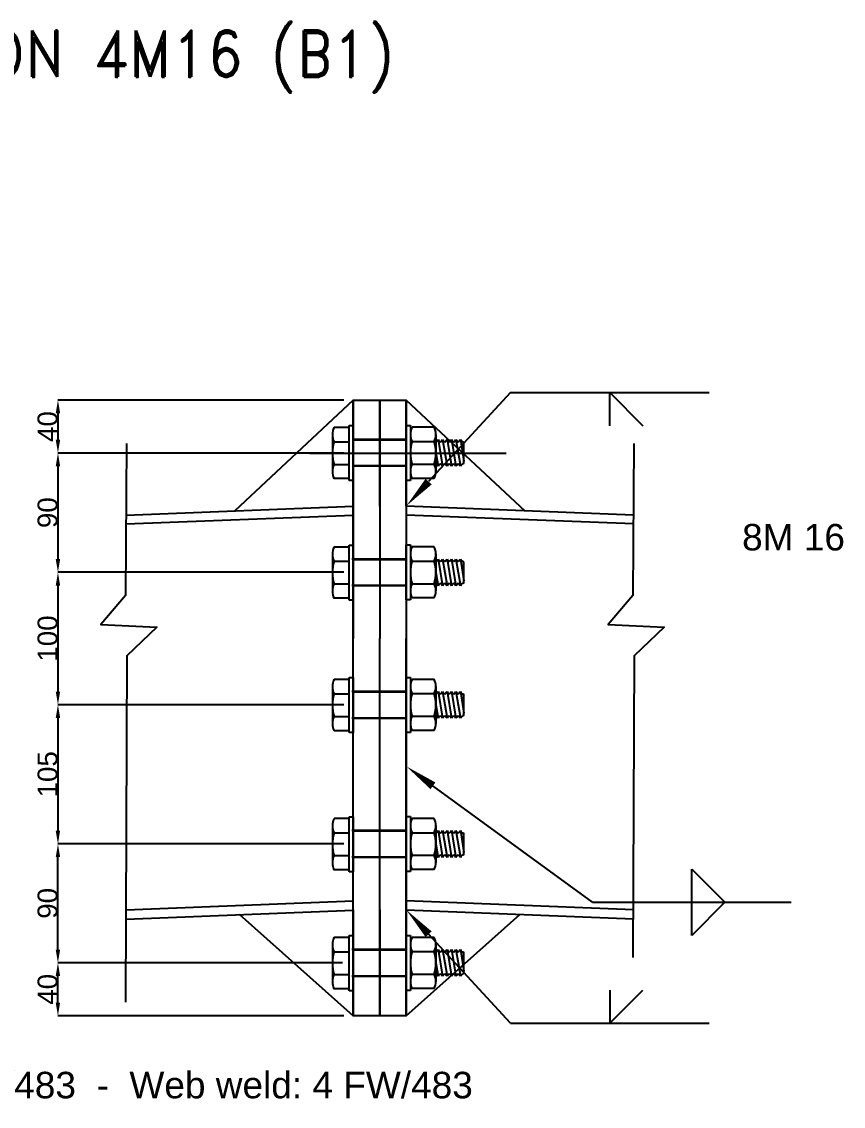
# Model space of a CAD drawing. Header units: inches. Extents: x 3340 to 8649, y 25316 to 28904.
# Drawn here: x 7840 to 8460, y 26593 to 27412 of the extents above; entities that cross this region are included whole.
import ezdxf
from ezdxf.enums import TextEntityAlignment as Align

# ---------------------------------------------------------------- set-up
doc = ezdxf.new("R2010")
doc.units = ezdxf.units.IN
doc.header["$MEASUREMENT"] = 0
doc.layers.add('MAIN FRAME', color=7, linetype='Continuous')
doc.layers.add('OUTLINE', color=7, linetype='Continuous')
doc.layers.add('TEXT', color=2, linetype='Continuous', lineweight=0)
doc.styles.add('ROMAND', font='ROMAND', dxfattribs={"height": 3})
doc.styles.add('ROMSIM', font='arial.ttf')
doc.styles.get("Standard").update_dxf_attribs({"font": 'arial.ttf'})
doc.dimstyles.get("Standard").update_dxf_attribs({"dimtxt": 0.18, "dimasz": 0.18, "dimexe": 0.18, "dimexo": 0.0625, "dimgap": 0.09, "dimtad": 0, "dimtih": 1, "dimtoh": 1, "dimdec": 4, "dimzin": 0, "dimdsep": 46, "dimtxsty": 'Standard', "dimcen": 0.09, "dimadec": 0, "dimazin": 0, "dimtfac": 1, "dimtdec": 4, "dimtofl": 0, "dimtmove": 0, "dimatfit": 3, "dimfxl": 1, "dimtolj": 1, "dimtzin": 0, "dimarcsym": 0})

# ---------------------------------------------------------------- blocks, each defined once
blk = doc.blocks.new('*D107')
at = {"color": 3, "lineweight": -2, "transparency": 16777216}
for p, q in [((8082.76, 27126.38), (7866.82, 27126.38)), ((7867, 27116.38), (7867, 27096.38)), ((8081.74, 27086.38), (7866.82, 27086.38))]:
    blk.add_line(p, q, dxfattribs=at)
at = {"color": 3, "transparency": 16777216}
for points in [[(7865.33, 27116.38), (7868.66, 27116.38), (7867, 27126.38)], [(7865.33, 27096.38), (7868.66, 27096.38), (7867, 27086.38)]]:
    blk.add_solid(points, dxfattribs=at)
at = {"layer": 'DEFPOINTS', "color": 0, "transparency": 16777216}
for p in [(8082.82, 27126.38), (7867, 27086.38), (8081.8, 27086.38)]:
    blk.add_point(p, dxfattribs=at)
at = {"color": 6, "transparency": 16777216, "insert": (7859.24, 27106.38), "char_height": 15, "attachment_point": 5, "rotation": 90, "style": 'ROMSIM'}
blk.add_mtext('\\A1;40', dxfattribs=at)
blk = doc.blocks.new('*D108')
at = {"color": 3, "lineweight": -2, "transparency": 16777216}
for p, q in [((8082.76, 27086.38), (7866.82, 27086.38)), ((7867, 27076.38), (7867, 27006.38)), ((8081.74, 26996.38), (7866.82, 26996.38))]:
    blk.add_line(p, q, dxfattribs=at)
at = {"color": 3, "transparency": 16777216}
for points in [[(7865.33, 27076.38), (7868.66, 27076.38), (7867, 27086.38)], [(7865.33, 27006.38), (7868.66, 27006.38), (7867, 26996.38)]]:
    blk.add_solid(points, dxfattribs=at)
at = {"layer": 'DEFPOINTS', "color": 0, "transparency": 16777216}
for p in [(8082.82, 27086.38), (7867, 26996.38), (8081.8, 26996.38)]:
    blk.add_point(p, dxfattribs=at)
at = {"color": 6, "transparency": 16777216, "insert": (7859.24, 27041.38), "char_height": 15, "attachment_point": 5, "rotation": 90, "style": 'ROMSIM'}
blk.add_mtext('\\A1;90', dxfattribs=at)
blk = doc.blocks.new('*D109')
at = {"color": 3, "lineweight": -2, "transparency": 16777216}
for p, q in [((8081.74, 26701.58), (7866.82, 26701.58)), ((7867, 26671.58), (7867, 26691.58)), ((8082.76, 26661.58), (7866.82, 26661.58))]:
    blk.add_line(p, q, dxfattribs=at)
at = {"color": 3, "transparency": 16777216}
for points in [[(7865.33, 26691.58), (7868.66, 26691.58), (7867, 26701.58)], [(7865.33, 26671.58), (7868.66, 26671.58), (7867, 26661.58)]]:
    blk.add_solid(points, dxfattribs=at)
at = {"layer": 'DEFPOINTS', "color": 0, "transparency": 16777216}
for p in [(7867, 26701.58), (8081.8, 26701.58), (8082.82, 26661.58)]:
    blk.add_point(p, dxfattribs=at)
at = {"color": 6, "transparency": 16777216, "insert": (7859.24, 26681.58), "char_height": 15, "attachment_point": 5, "rotation": 90, "style": 'ROMSIM'}
blk.add_mtext('\\A1;40', dxfattribs=at)
blk = doc.blocks.new('*D110')
at = {"color": 3, "lineweight": -2, "transparency": 16777216}
for p, q in [((8082.76, 26791.38), (7866.82, 26791.38)), ((7867, 26711.58), (7867, 26781.38)), ((8081.74, 26701.58), (7866.82, 26701.58))]:
    blk.add_line(p, q, dxfattribs=at)
at = {"color": 3, "transparency": 16777216}
for points in [[(7865.33, 26781.38), (7868.66, 26781.38), (7867, 26791.38)], [(7865.33, 26711.58), (7868.66, 26711.58), (7867, 26701.58)]]:
    blk.add_solid(points, dxfattribs=at)
at = {"layer": 'DEFPOINTS', "color": 0, "transparency": 16777216}
for p in [(7867, 26791.38), (8082.82, 26791.38), (8081.8, 26701.58)]:
    blk.add_point(p, dxfattribs=at)
at = {"color": 6, "transparency": 16777216, "insert": (7859.24, 26746.48), "char_height": 15, "attachment_point": 5, "rotation": 90, "style": 'ROMSIM'}
blk.add_mtext('\\A1;90', dxfattribs=at)
blk = doc.blocks.new('*D111')
at = {"color": 3, "lineweight": -2, "transparency": 16777216}
for p, q in [((8082.76, 26996.38), (7866.82, 26996.38)), ((7867, 26986.38), (7867, 26906.38)), ((8081.74, 26896.38), (7866.82, 26896.38))]:
    blk.add_line(p, q, dxfattribs=at)
at = {"color": 3, "transparency": 16777216}
for points in [[(7865.33, 26986.38), (7868.66, 26986.38), (7867, 26996.38)], [(7865.33, 26906.38), (7868.66, 26906.38), (7867, 26896.38)]]:
    blk.add_solid(points, dxfattribs=at)
at = {"layer": 'DEFPOINTS', "color": 0, "transparency": 16777216}
for p in [(8082.82, 26996.38), (7867, 26896.38), (8081.8, 26896.38)]:
    blk.add_point(p, dxfattribs=at)
at = {"color": 6, "transparency": 16777216, "insert": (7859.24, 26946.38), "char_height": 15, "attachment_point": 5, "rotation": 90, "style": 'ROMSIM'}
blk.add_mtext('\\A1;100', dxfattribs=at)
blk = doc.blocks.new('*D113')
at = {"color": 3, "lineweight": -2, "transparency": 16777216}
for p, q in [((8082.76, 26896.38), (7866.82, 26896.38)), ((7867, 26886.38), (7867, 26801.38)), ((8081.74, 26791.38), (7866.82, 26791.38))]:
    blk.add_line(p, q, dxfattribs=at)
at = {"color": 3, "transparency": 16777216}
for points in [[(7865.33, 26886.38), (7868.66, 26886.38), (7867, 26896.38)], [(7865.33, 26801.38), (7868.66, 26801.38), (7867, 26791.38)]]:
    blk.add_solid(points, dxfattribs=at)
at = {"layer": 'DEFPOINTS', "color": 0, "transparency": 16777216}
for p in [(8082.82, 26896.38), (7867, 26791.38), (8081.8, 26791.38)]:
    blk.add_point(p, dxfattribs=at)
at = {"color": 6, "transparency": 16777216, "insert": (7859.24, 26843.88), "char_height": 15, "attachment_point": 5, "rotation": 90, "style": 'ROMSIM'}
blk.add_mtext('\\A1;105', dxfattribs=at)

msp = doc.modelspace()

# ---------------------------------------------------------------- linework, layer by layer
at = {"color": 1, "linetype": 'Continuous'}
for p, q in [((8089.94, 27126.38), (8000.45, 27042.84)), ((8089.94, 27046.38), (8089.94, 27126.38)), ((8089.94, 27126.38), (8089.94, 27046.38)), ((8109.94, 27046.38), (8109.94, 27126.38)), ((8109.94, 27126.38), (8109.94, 27046.38)), ((8129.94, 27046.38), (8129.94, 27126.38)), ((8129.94, 27126.38), (8129.94, 27046.38)), ((8129.94, 27126.38), (8219.43, 27042.84)), ((7918.41, 27039.6), (8089.94, 27046.38)), ((7918.41, 27039.6), (8089.94, 27046.38)), ((8301.47, 27039.6), (8129.94, 27046.38)), ((8301.47, 27039.6), (8129.94, 27046.38)), ((7918.41, 27032.86), (8089.94, 27039.58)), ((8301.47, 27032.86), (8129.94, 27039.58)), ((7918.41, 26741.61), (8089.94, 26748.38)), ((8301.47, 26741.61), (8129.94, 26748.38)), ((7918.41, 26734.65), (8089.94, 26741.43)), ((8301.47, 26734.65), (8129.94, 26741.43)), ((8089.94, 26661.58), (8004.18, 26738.04)), ((8129.94, 26661.58), (8215.71, 26738.04))]:
    msp.add_line(p, q, dxfattribs=at)
at = {"color": 2}
for p, q in [((8086.79, 27107.15), (8089.94, 27107.15)), ((8086.79, 27065.61), (8086.79, 27107.15)), ((8089.94, 27107.15), (8089.94, 27065.61)), ((8089.94, 27065.61), (8086.79, 27065.61)), ((8086.79, 27016.9), (8089.94, 27016.9)), ((8086.79, 26975.36), (8086.79, 27016.9)), ((8089.94, 27016.9), (8089.94, 26975.36)), ((8089.94, 26975.36), (8086.79, 26975.36)), ((8086.79, 26916.9), (8089.94, 26916.9)), ((8086.79, 26875.36), (8086.79, 26916.9)), ((8089.94, 26916.9), (8089.94, 26875.36)), ((8089.94, 26875.36), (8086.79, 26875.36)), ((8086.79, 26811.9), (8089.94, 26811.9)), ((8086.79, 26770.36), (8086.79, 26811.9)), ((8089.94, 26811.9), (8089.94, 26770.36)), ((8089.94, 26770.36), (8086.79, 26770.36)), ((8086.79, 26722.1), (8089.94, 26722.1)), ((8086.79, 26680.56), (8086.79, 26722.1)), ((8089.94, 26722.1), (8089.94, 26680.56)), ((8089.94, 26680.56), (8086.79, 26680.56))]:
    msp.add_line(p, q, dxfattribs=at)
at = {"linetype": 'Continuous'}
for p, q in [((8129.94, 27096.13), (8089.94, 27096.13)), ((8129.94, 27076.64), (8089.94, 27076.64)), ((8089.94, 27046.38), (8089.94, 26946.38)), ((8109.94, 27046.38), (8109.94, 26946.38)), ((8129.94, 27046.38), (8129.94, 26946.38)), ((8129.94, 27006.38), (8088.92, 27006.38)), ((8129.94, 27005.87), (8089.94, 27005.87)), ((8129.94, 26986.38), (8088.92, 26986.38)), ((8129.94, 26986.38), (8089.94, 26986.38)), ((8089.94, 26741.58), (8089.94, 26946.38)), ((8109.94, 26741.58), (8109.94, 26946.38)), ((8129.94, 26741.58), (8129.94, 26946.38)), ((8129.94, 26906.38), (8088.92, 26906.38)), ((8129.94, 26905.87), (8089.94, 26905.87)), ((8129.94, 26886.38), (8088.92, 26886.38)), ((8129.94, 26886.38), (8089.94, 26886.38)), ((8129.94, 26801.38), (8088.92, 26801.38)), ((8129.94, 26800.87), (8089.94, 26800.87)), ((8129.94, 26781.38), (8088.92, 26781.38)), ((8129.94, 26781.38), (8089.94, 26781.38)), ((8089.94, 26741.58), (8089.94, 26661.58)), ((8089.94, 26661.58), (8089.94, 26741.58)), ((8109.94, 26741.58), (8109.94, 26661.58)), ((8109.94, 26661.58), (8109.94, 26741.58)), ((8129.94, 26741.58), (8129.94, 26661.58)), ((8129.94, 26661.58), (8129.94, 26741.58)), ((8129.94, 26711.58), (8088.92, 26711.58)), ((8129.94, 26711.07), (8089.94, 26711.07)), ((8129.94, 26691.58), (8088.92, 26691.58)), ((8129.94, 26691.58), (8089.94, 26691.58))]:
    msp.add_line(p, q, dxfattribs=at)
at = {"color": 1}
msp.add_line((8057.3, 27086.38), (8205.46, 27086.38), dxfattribs=at)
at = {"color": 1, "linetype": 'Continuous'}
msp.add_lwpolyline([(8089.94, 27126.38), (8129.94, 27126.38), (8129.94, 26661.58), (8089.94, 26661.58)], close=True, dxfattribs=at)
at = {"linetype": 'Continuous'}
for points in [[(7918.83, 27093.61), (7918.06, 26978.9), (7899.48, 26956.99), (7941.74, 26955.04), (7919, 26933.21), (7917.95, 26671.82)], [(8301.89, 27093.61), (8301.12, 26978.9), (8282.55, 26956.99), (8324.81, 26955.04), (8302.06, 26933.21), (8301.15, 26705.57)]]:
    msp.add_lwpolyline(points, dxfattribs=at)
at = {"layer": 'MAIN FRAME', "color": 2}
for p, q in [((8074.21, 27100.3), (8074.21, 27072.46)), ((8086.79, 27105.68), (8075.46, 27105.68)), ((8086.79, 27067.08), (8086.79, 27105.68)), ((8129.94, 27107.31), (8133.09, 27107.31)), ((8133.09, 27107.31), (8133.09, 27065.77)), ((8151.13, 27105.84), (8134.35, 27105.84)), ((8152.39, 27100.46), (8152.39, 27072.62)), ((8075.46, 27094.92), (8086.79, 27094.92)), ((8129.94, 27096.52), (8089.94, 27096.52)), ((8133.74, 27096.52), (8133.09, 27096.52)), ((8154.07, 27096.61), (8157.42, 27076.47)), ((8157.42, 27096.61), (8160.78, 27076.47)), ((8160.78, 27096.61), (8164.14, 27076.47)), ((8164.14, 27096.61), (8167.49, 27076.47)), ((8167.49, 27096.61), (8170.85, 27076.47)), ((8170.85, 27096.61), (8173.58, 27080.24)), ((8173.58, 27078.41), (8173.58, 27094.66)), ((8152.39, 27086.54), (8154.07, 27076.47)), ((8075.46, 27077.84), (8086.79, 27077.84)), ((8129.94, 27076.38), (8089.94, 27076.38)), ((8133.69, 27076.38), (8133.09, 27076.38)), ((8134.35, 27078), (8151.13, 27078)), ((8086.79, 27067.08), (8075.46, 27067.08)), ((8133.09, 27065.77), (8129.94, 27065.77)), ((8074.21, 27010.05), (8074.21, 26982.21)), ((8086.79, 27015.43), (8075.46, 27015.43)), ((8086.79, 26976.83), (8086.79, 27015.43)), ((8129.94, 27017.05), (8133.09, 27017.05)), ((8133.09, 27017.05), (8133.09, 26975.51)), ((8151.13, 27015.58), (8134.35, 27015.58)), ((8152.39, 27010.2), (8152.39, 26982.36)), ((8075.46, 27004.67), (8086.79, 27004.67)), ((8129.94, 27006.27), (8089.94, 27006.27)), ((8133.74, 27006.27), (8133.09, 27006.27)), ((8154.07, 27006.35), (8157.42, 26986.21)), ((8157.42, 27006.35), (8160.78, 26986.21)), ((8160.78, 27006.35), (8164.14, 26986.21)), ((8164.14, 27006.35), (8167.49, 26986.21)), ((8167.49, 27006.35), (8170.85, 26986.21)), ((8170.85, 27006.35), (8173.58, 26989.99)), ((8173.58, 26988.16), (8173.58, 27004.4)), ((8152.39, 26996.28), (8154.07, 26986.21)), ((8075.46, 26987.59), (8086.79, 26987.59)), ((8129.94, 26986.13), (8089.94, 26986.13)), ((8133.69, 26986.13), (8133.09, 26986.13)), ((8134.35, 26987.74), (8151.13, 26987.74)), ((8086.79, 26976.83), (8075.46, 26976.83)), ((8133.09, 26975.51), (8129.94, 26975.51)), ((8086.79, 26915.43), (8075.46, 26915.43)), ((8086.79, 26876.83), (8086.79, 26915.43)), ((8129.94, 26917.05), (8133.09, 26917.05)), ((8133.09, 26917.05), (8133.09, 26875.51)), ((8151.13, 26915.58), (8134.35, 26915.58)), ((8074.21, 26910.05), (8074.21, 26882.21)), ((8075.46, 26904.67), (8086.79, 26904.67)), ((8129.94, 26906.27), (8089.94, 26906.27)), ((8133.74, 26906.27), (8133.09, 26906.27)), ((8152.39, 26910.2), (8152.39, 26882.36)), ((8154.07, 26906.35), (8157.42, 26886.21)), ((8157.42, 26906.35), (8160.78, 26886.21)), ((8160.78, 26906.35), (8164.14, 26886.21)), ((8164.14, 26906.35), (8167.49, 26886.21)), ((8167.49, 26906.35), (8170.85, 26886.21)), ((8170.85, 26906.35), (8173.58, 26889.99)), ((8173.58, 26888.16), (8173.58, 26904.4)), ((8152.39, 26896.28), (8154.07, 26886.21)), ((8075.46, 26887.59), (8086.79, 26887.59)), ((8134.35, 26887.74), (8151.13, 26887.74)), ((8129.94, 26886.13), (8089.94, 26886.13)), ((8133.69, 26886.13), (8133.09, 26886.13)), ((8086.79, 26876.83), (8075.46, 26876.83)), ((8133.09, 26875.51), (8129.94, 26875.51)), ((8074.21, 26805.05), (8074.21, 26777.21)), ((8086.79, 26810.43), (8075.46, 26810.43)), ((8086.79, 26771.83), (8086.79, 26810.43)), ((8129.94, 26812.05), (8133.09, 26812.05)), ((8133.09, 26812.05), (8133.09, 26770.51)), ((8151.13, 26810.58), (8134.35, 26810.58)), ((8152.39, 26805.2), (8152.39, 26777.36)), ((8075.46, 26799.67), (8086.79, 26799.67)), ((8129.94, 26801.27), (8089.94, 26801.27)), ((8133.74, 26801.27), (8133.09, 26801.27)), ((8154.07, 26801.35), (8157.42, 26781.21)), ((8157.42, 26801.35), (8160.78, 26781.21)), ((8160.78, 26801.35), (8164.14, 26781.21)), ((8164.14, 26801.35), (8167.49, 26781.21)), ((8167.49, 26801.35), (8170.85, 26781.21)), ((8170.85, 26801.35), (8173.58, 26784.99)), ((8173.58, 26783.16), (8173.58, 26799.4)), ((8152.39, 26791.28), (8154.07, 26781.21)), ((8075.46, 26782.59), (8086.79, 26782.59)), ((8129.94, 26781.13), (8089.94, 26781.13)), ((8133.69, 26781.13), (8133.09, 26781.13)), ((8134.35, 26782.74), (8151.13, 26782.74)), ((8086.79, 26771.83), (8075.46, 26771.83)), ((8133.09, 26770.51), (8129.94, 26770.51)), ((8074.21, 26715.25), (8074.21, 26687.41)), ((8086.79, 26720.63), (8075.46, 26720.63)), ((8086.79, 26682.03), (8086.79, 26720.63)), ((8129.94, 26722.25), (8133.09, 26722.25)), ((8133.09, 26722.25), (8133.09, 26680.71)), ((8151.13, 26720.78), (8134.35, 26720.78)), ((8152.39, 26715.4), (8152.39, 26687.56)), ((8075.46, 26709.87), (8086.79, 26709.87)), ((8129.94, 26711.47), (8089.94, 26711.47)), ((8133.74, 26711.47), (8133.09, 26711.47)), ((8154.07, 26711.55), (8157.42, 26691.41)), ((8157.42, 26711.55), (8160.78, 26691.41)), ((8160.78, 26711.55), (8164.14, 26691.41)), ((8164.14, 26711.55), (8167.49, 26691.41)), ((8167.49, 26711.55), (8170.85, 26691.41)), ((8170.85, 26711.55), (8173.58, 26695.19)), ((8173.58, 26693.36), (8173.58, 26709.6)), ((8152.39, 26701.48), (8154.07, 26691.41)), ((8075.46, 26692.79), (8086.79, 26692.79)), ((8129.94, 26691.33), (8089.94, 26691.33)), ((8133.69, 26691.33), (8133.09, 26691.33)), ((8134.35, 26692.94), (8151.13, 26692.94)), ((8086.79, 26682.03), (8075.46, 26682.03)), ((8133.09, 26680.71), (8129.94, 26680.71))]:
    msp.add_line(p, q, dxfattribs=at)
for points in [[(8129.94, 27065.77), (8129.94, 27107.31)], [(8129.94, 26975.51), (8129.94, 27017.05)], [(8129.94, 26875.51), (8129.94, 26917.05)], [(8129.94, 26770.51), (8129.94, 26812.05)], [(8129.94, 26680.71), (8129.94, 26722.25)]]:
    msp.add_lwpolyline(points, close=True, dxfattribs=at)
for points in [[(8134.35, 27105.84, 0.233933), (8134.35, 27095.08), (8151.13, 27095.08)], [(8134.35, 27015.58, 0.233933), (8134.35, 27004.82), (8151.13, 27004.82)], [(8134.35, 26915.58, 0.233933), (8134.35, 26904.82), (8151.13, 26904.82)], [(8134.35, 26810.58, 0.233933), (8134.35, 26799.82), (8151.13, 26799.82)], [(8134.35, 26720.78, 0.233933), (8134.35, 26710.02), (8151.13, 26710.02)]]:
    msp.add_lwpolyline(points, format="xyb", dxfattribs=at)
for points in [[(8151.13, 27067.24), (8134.35, 27067.24)], [(8151.13, 26976.98), (8134.35, 26976.98)], [(8151.13, 26876.98), (8134.35, 26876.98)], [(8151.13, 26771.98), (8134.35, 26771.98)], [(8151.13, 26682.18), (8134.35, 26682.18)]]:
    msp.add_lwpolyline(points, dxfattribs=at)
for centre, radius, start, end in [((8086.34, 27100.3), 12.13, 153.6668, 206.33314), ((8140.26, 27100.46), 12.13, 333.6668, 26.33314), ((8103.8, 27086.38), 29.59, 163.22897, 196.77097), ((8162.68, 27086.54), 29.59, 163.22897, 196.77097), ((8122.79, 27086.54), 29.59, 343.22897, 16.77097), ((8151.06, 27097.93), 3.28, 293.81204, 336.1879), ((8157.07, 27097.93), 3.28, 203.81204, 246.1879), ((8154.42, 27097.93), 3.28, 293.81204, 336.1879), ((8160.43, 27097.93), 3.28, 203.81204, 246.1879), ((8157.78, 27097.93), 3.28, 293.81204, 336.1879), ((8163.78, 27097.93), 3.28, 203.81204, 246.1879), ((8161.13, 27097.93), 3.28, 293.81204, 336.1879), ((8167.14, 27097.93), 3.28, 203.81204, 246.1879), ((8164.49, 27097.93), 3.28, 293.81204, 336.1879), ((8170.5, 27097.93), 3.28, 203.81204, 246.1879), ((8167.85, 27097.93), 3.28, 293.81204, 336.1879), ((8173.85, 27097.93), 3.28, 203.81204, 265.16549), ((8086.34, 27072.46), 12.13, 153.6668, 206.33314), ((8145.22, 27072.62), 12.13, 153.6668, 206.33314), ((8140.26, 27072.62), 12.13, 333.6668, 26.33314), ((8151.06, 27075.14), 3.28, 23.81204, 66.1879), ((8157.07, 27075.14), 3.28, 113.81204, 156.1879), ((8154.42, 27075.14), 3.28, 23.81204, 66.1879), ((8160.43, 27075.14), 3.28, 113.81204, 156.1879), ((8157.78, 27075.14), 3.28, 23.81204, 66.1879), ((8163.78, 27075.14), 3.28, 113.81204, 156.1879), ((8161.13, 27075.14), 3.28, 23.81204, 66.1879), ((8167.14, 27075.14), 3.28, 113.81204, 156.1879), ((8164.49, 27075.14), 3.28, 23.81204, 66.1879), ((8170.5, 27075.14), 3.28, 113.81204, 156.1879), ((8167.85, 27075.14), 3.28, 23.81204, 66.1879), ((8173.85, 27075.14), 3.28, 94.83446, 156.1879), ((8086.34, 27010.05), 12.13, 153.6668, 206.33314), ((8140.26, 27010.2), 12.13, 333.6668, 26.33314), ((8103.8, 26996.13), 29.59, 163.22897, 196.77097), ((8162.68, 26996.28), 29.59, 163.22897, 196.77097), ((8122.79, 26996.28), 29.59, 343.22897, 16.77097), ((8151.06, 27007.68), 3.28, 293.81204, 336.1879), ((8157.07, 27007.68), 3.28, 203.81204, 246.1879), ((8154.42, 27007.68), 3.28, 293.81204, 336.1879), ((8160.43, 27007.68), 3.28, 203.81204, 246.1879), ((8157.78, 27007.68), 3.28, 293.81204, 336.1879), ((8163.78, 27007.68), 3.28, 203.81204, 246.1879), ((8161.13, 27007.68), 3.28, 293.81204, 336.1879), ((8167.14, 27007.68), 3.28, 203.81204, 246.1879), ((8164.49, 27007.68), 3.28, 293.81204, 336.1879), ((8170.5, 27007.68), 3.28, 203.81204, 246.1879), ((8167.85, 27007.68), 3.28, 293.81204, 336.1879), ((8173.85, 27007.68), 3.28, 203.81204, 265.16549), ((8086.34, 26982.21), 12.13, 153.6668, 206.33314), ((8145.22, 26982.36), 12.13, 153.6668, 206.33314), ((8140.26, 26982.36), 12.13, 333.6668, 26.33314), ((8151.06, 26984.89), 3.28, 23.81204, 66.1879), ((8157.07, 26984.89), 3.28, 113.81204, 156.1879), ((8154.42, 26984.89), 3.28, 23.81204, 66.1879), ((8160.43, 26984.89), 3.28, 113.81204, 156.1879), ((8157.78, 26984.89), 3.28, 23.81204, 66.1879), ((8163.78, 26984.89), 3.28, 113.81204, 156.1879), ((8161.13, 26984.89), 3.28, 23.81204, 66.1879), ((8167.14, 26984.89), 3.28, 113.81204, 156.1879), ((8164.49, 26984.89), 3.28, 23.81204, 66.1879), ((8170.5, 26984.89), 3.28, 113.81204, 156.1879), ((8167.85, 26984.89), 3.28, 23.81204, 66.1879), ((8173.85, 26984.89), 3.28, 94.83446, 156.1879), ((8086.34, 26910.05), 12.13, 153.6668, 206.33314), ((8140.26, 26910.2), 12.13, 333.6668, 26.33314), ((8103.8, 26896.13), 29.59, 163.22897, 196.77097), ((8162.68, 26896.28), 29.59, 163.22897, 196.77097), ((8122.79, 26896.28), 29.59, 343.22897, 16.77097), ((8151.06, 26907.68), 3.28, 293.81204, 336.1879), ((8157.07, 26907.68), 3.28, 203.81204, 246.1879), ((8154.42, 26907.68), 3.28, 293.81204, 336.1879), ((8160.43, 26907.68), 3.28, 203.81204, 246.1879), ((8157.78, 26907.68), 3.28, 293.81204, 336.1879), ((8163.78, 26907.68), 3.28, 203.81204, 246.1879), ((8161.13, 26907.68), 3.28, 293.81204, 336.1879), ((8167.14, 26907.68), 3.28, 203.81204, 246.1879), ((8164.49, 26907.68), 3.28, 293.81204, 336.1879), ((8170.5, 26907.68), 3.28, 203.81204, 246.1879), ((8167.85, 26907.68), 3.28, 293.81204, 336.1879), ((8173.85, 26907.68), 3.28, 203.81204, 265.16549), ((8086.34, 26882.21), 12.13, 153.6668, 206.33314), ((8145.22, 26882.36), 12.13, 153.6668, 206.33314), ((8140.26, 26882.36), 12.13, 333.6668, 26.33314), ((8151.06, 26884.89), 3.28, 23.81204, 66.1879), ((8157.07, 26884.89), 3.28, 113.81204, 156.1879), ((8154.42, 26884.89), 3.28, 23.81204, 66.1879), ((8160.43, 26884.89), 3.28, 113.81204, 156.1879), ((8157.78, 26884.89), 3.28, 23.81204, 66.1879), ((8163.78, 26884.89), 3.28, 113.81204, 156.1879), ((8161.13, 26884.89), 3.28, 23.81204, 66.1879), ((8167.14, 26884.89), 3.28, 113.81204, 156.1879), ((8164.49, 26884.89), 3.28, 23.81204, 66.1879), ((8170.5, 26884.89), 3.28, 113.81204, 156.1879), ((8167.85, 26884.89), 3.28, 23.81204, 66.1879), ((8173.85, 26884.89), 3.28, 94.83446, 156.1879), ((8086.34, 26805.05), 12.13, 153.6668, 206.33314), ((8140.26, 26805.2), 12.13, 333.6668, 26.33314), ((8103.8, 26791.13), 29.59, 163.22897, 196.77097), ((8162.68, 26791.28), 29.59, 163.22897, 196.77097), ((8122.79, 26791.28), 29.59, 343.22897, 16.77097), ((8151.06, 26802.68), 3.28, 293.81204, 336.1879), ((8157.07, 26802.68), 3.28, 203.81204, 246.1879), ((8154.42, 26802.68), 3.28, 293.81204, 336.1879), ((8160.43, 26802.68), 3.28, 203.81204, 246.1879), ((8157.78, 26802.68), 3.28, 293.81204, 336.1879), ((8163.78, 26802.68), 3.28, 203.81204, 246.1879), ((8161.13, 26802.68), 3.28, 293.81204, 336.1879), ((8167.14, 26802.68), 3.28, 203.81204, 246.1879), ((8164.49, 26802.68), 3.28, 293.81204, 336.1879), ((8170.5, 26802.68), 3.28, 203.81204, 246.1879), ((8167.85, 26802.68), 3.28, 293.81204, 336.1879), ((8173.85, 26802.68), 3.28, 203.81204, 265.16549), ((8086.34, 26777.21), 12.13, 153.6668, 206.33314), ((8145.22, 26777.36), 12.13, 153.6668, 206.33314), ((8140.26, 26777.36), 12.13, 333.6668, 26.33314), ((8151.06, 26779.89), 3.28, 23.81204, 66.1879), ((8157.07, 26779.89), 3.28, 113.81204, 156.1879), ((8154.42, 26779.89), 3.28, 23.81204, 66.1879), ((8160.43, 26779.89), 3.28, 113.81204, 156.1879), ((8157.78, 26779.89), 3.28, 23.81204, 66.1879), ((8163.78, 26779.89), 3.28, 113.81204, 156.1879), ((8161.13, 26779.89), 3.28, 23.81204, 66.1879), ((8167.14, 26779.89), 3.28, 113.81204, 156.1879), ((8164.49, 26779.89), 3.28, 23.81204, 66.1879), ((8170.5, 26779.89), 3.28, 113.81204, 156.1879), ((8167.85, 26779.89), 3.28, 23.81204, 66.1879), ((8173.85, 26779.89), 3.28, 94.83446, 156.1879), ((8086.34, 26715.25), 12.13, 153.6668, 206.33314), ((8140.26, 26715.4), 12.13, 333.6668, 26.33314), ((8103.8, 26701.33), 29.59, 163.22897, 196.77097), ((8162.68, 26701.48), 29.59, 163.22897, 196.77097), ((8122.79, 26701.48), 29.59, 343.22897, 16.77097), ((8151.06, 26712.88), 3.28, 293.81204, 336.1879), ((8157.07, 26712.88), 3.28, 203.81204, 246.1879), ((8154.42, 26712.88), 3.28, 293.81204, 336.1879), ((8160.43, 26712.88), 3.28, 203.81204, 246.1879), ((8157.78, 26712.88), 3.28, 293.81204, 336.1879), ((8163.78, 26712.88), 3.28, 203.81204, 246.1879), ((8161.13, 26712.88), 3.28, 293.81204, 336.1879), ((8167.14, 26712.88), 3.28, 203.81204, 246.1879), ((8164.49, 26712.88), 3.28, 293.81204, 336.1879), ((8170.5, 26712.88), 3.28, 203.81204, 246.1879), ((8167.85, 26712.88), 3.28, 293.81204, 336.1879), ((8173.85, 26712.88), 3.28, 203.81204, 265.16549), ((8086.34, 26687.41), 12.13, 153.6668, 206.33314), ((8145.22, 26687.56), 12.13, 153.6668, 206.33314), ((8140.26, 26687.56), 12.13, 333.6668, 26.33314), ((8151.06, 26690.09), 3.28, 23.81204, 66.1879), ((8157.07, 26690.09), 3.28, 113.81204, 156.1879), ((8154.42, 26690.09), 3.28, 23.81204, 66.1879), ((8160.43, 26690.09), 3.28, 113.81204, 156.1879), ((8157.78, 26690.09), 3.28, 23.81204, 66.1879), ((8163.78, 26690.09), 3.28, 113.81204, 156.1879), ((8161.13, 26690.09), 3.28, 23.81204, 66.1879), ((8167.14, 26690.09), 3.28, 113.81204, 156.1879), ((8164.49, 26690.09), 3.28, 23.81204, 66.1879), ((8170.5, 26690.09), 3.28, 113.81204, 156.1879), ((8167.85, 26690.09), 3.28, 23.81204, 66.1879), ((8173.85, 26690.09), 3.28, 94.83446, 156.1879)]:
    msp.add_arc(centre, radius, start, end, dxfattribs=at)
at = {"layer": 'OUTLINE'}
for p, q in [((8208.67, 27132.04), (8146.86, 27064.79)), ((8208.67, 27132.04), (8358.67, 27132.04)), ((8283.67, 27107.04), (8283.67, 27132.04)), ((8283.67, 27132.04), (8308.67, 27107.04)), ((8270.49, 26747.25), (8150.13, 26835.21)), ((8345.49, 26722.25), (8345.49, 26772.25)), ((8345.49, 26772.25), (8370.49, 26747.25)), ((8270.49, 26747.25), (8420.49, 26747.25)), ((8370.49, 26747.25), (8345.49, 26722.25)), ((8208.67, 26655.92), (8146.86, 26723.18)), ((8283.67, 26680.92), (8283.67, 26655.92)), ((8283.67, 26655.92), (8308.67, 26680.92)), ((8208.67, 26655.92), (8358.67, 26655.92))]:
    msp.add_line(p, q, dxfattribs=at)
for points in [[(8146.86, 27064.79, 6.25, 0, 0), (8129.94, 27046.38, 6.25, 0, 0)], [(8150.13, 26835.21, 6.25, 0, 0), (8129.94, 26849.96, 6.25, 0, 0)], [(8146.86, 26723.18, 6.25, 0, 0), (8129.94, 26741.59, 6.25, 0, 0)]]:
    msp.add_lwpolyline(points, format="xyseb", dxfattribs=at)

# ---------------------------------------------------------------- texts
at = {"linetype": 'Continuous', "style": 'ROMAND', "width": 0.9}
msp.add_text('BASE CONNECTION 4M16 (B1)', height=35, dxfattribs=at).set_placement((7798.91, 27387.83), align=Align.MIDDLE_CENTER)
at = {"layer": 'TEXT', "style": 'ROMSIM'}
msp.add_text('Flange weld: CJPGW/483  -  Web weld: 4 FW/483', height=20, dxfattribs=at).set_placement((7559.2, 26599.31))
at = {"layer": 'TEXT', "insert": (8383.55, 27032.87), "char_height": 20, "attachment_point": 1, "style": 'ROMSIM'}
msp.add_mtext_dynamic_manual_height_columns('8M 16', width=499.3055, gutter_width=7.5, heights=[0], dxfattribs=at)

# ---------------------------------------------------------------- dimensions: what is measured, and where the dimension line sits
at = {"color": 1}
for base, p1, p2, angle, picture, middle in [((7867, 27086.38), (8082.82, 27126.38), (8081.8, 27086.38), 90, '*D107', (7859.24, 27106.38)), ((7867, 26996.38), (8082.82, 27086.38), (8081.8, 26996.38), 90, '*D108', (7859.24, 27041.38)), ((7867, 26896.38), (8082.82, 26996.38), (8081.8, 26896.38), 90, '*D111', (7859.24, 26946.38)), ((7867, 26791.38), (8082.82, 26896.38), (8081.8, 26791.38), 90, '*D113', (7859.24, 26843.88)), ((7867, 26791.38), (8081.8, 26701.58), (8082.82, 26791.38), 270, '*D110', (7859.24, 26746.48)), ((7867, 26701.58), (8082.82, 26661.58), (8081.8, 26701.58), 270, '*D109', (7859.24, 26681.58))]:
    dim = msp.add_linear_dim(base=base, p1=p1, p2=p2, angle=angle, dimstyle='Standard', override={"dimtxt": 15, "dimasz": 10, "dimgap": 0.1, "dimtad": 1, "dimtih": 0, "dimtoh": 0, "dimdec": 0, "dimtxsty": 'ROMSIM', "dimclrd": 3, "dimclre": 3, "dimclrt": 6}, dxfattribs=at)
    dim.commit()
    dim.dimension.update_dxf_attribs({"geometry": picture, "text_midpoint": middle})

doc.saveas('drawing.dxf')
